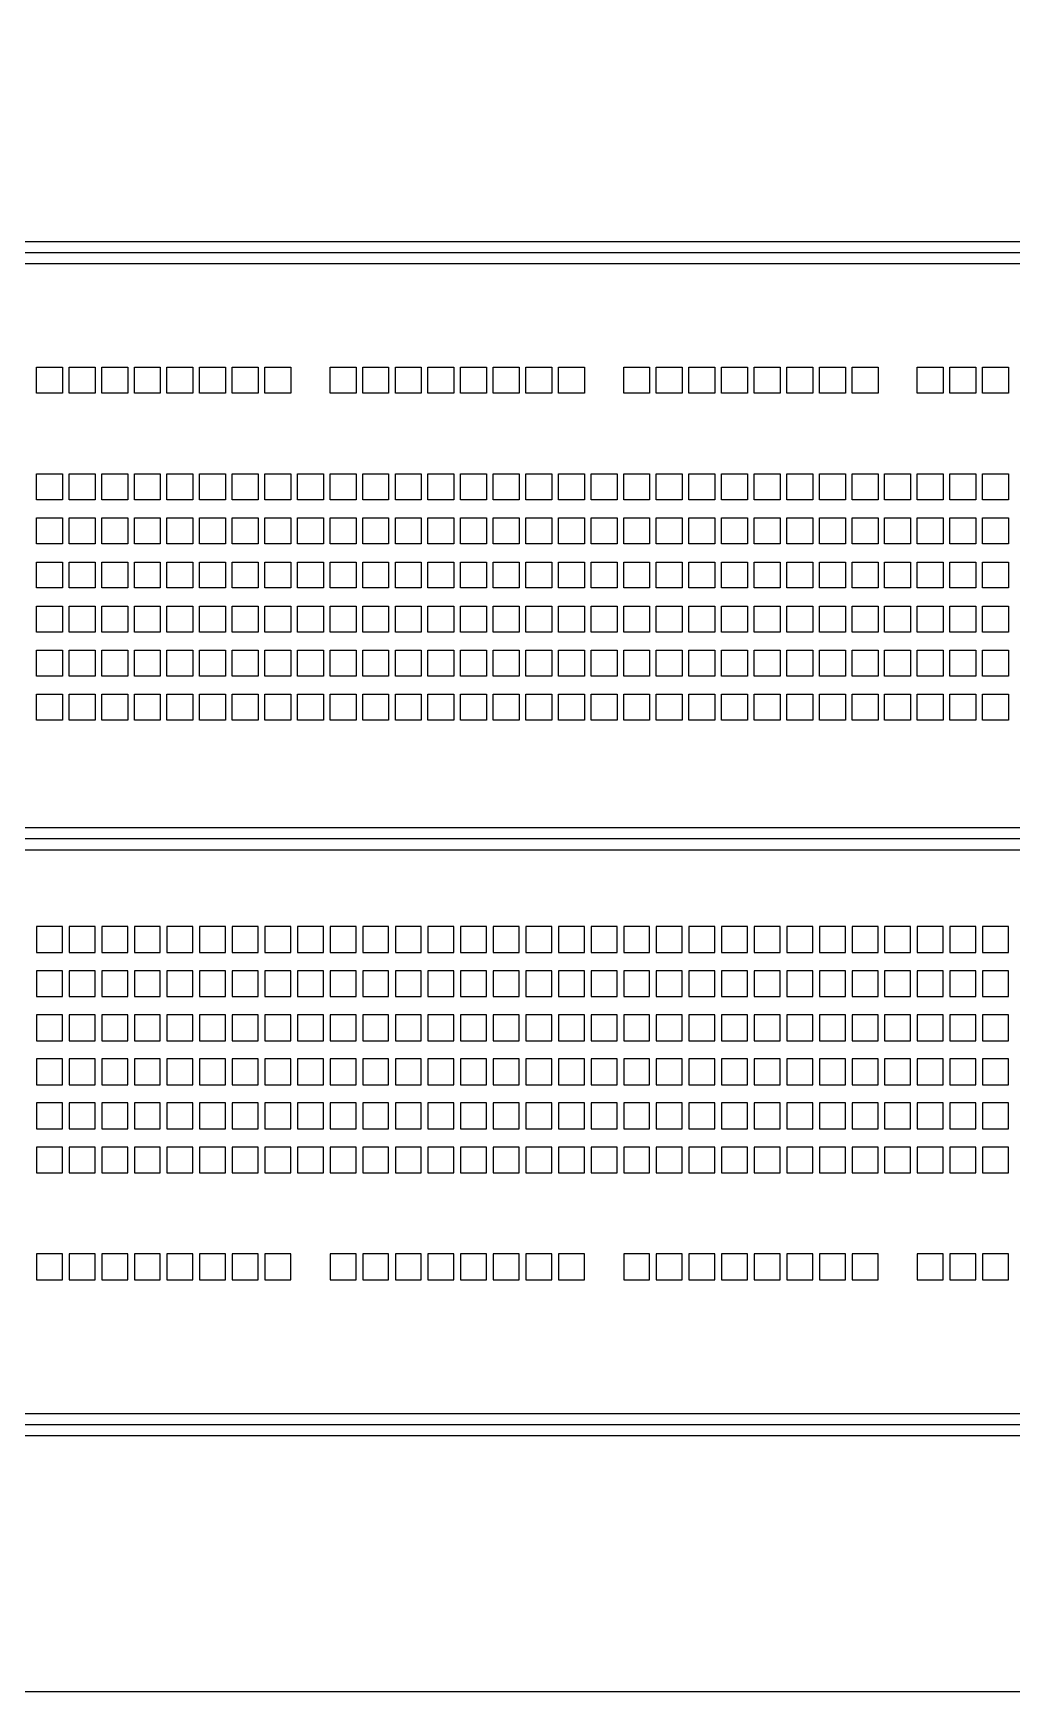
# Model space of a CAD drawing. Header units: millimetres. Extents: x 1729 to 7209, y 940 to 3564.
# Drawn here: x 2345.9 to 2390.2, y 2448.5 to 2523.4 of the extents above; entities that cross this region are included whole.
import ezdxf

# ---------------------------------------------------------------- set-up
doc = ezdxf.new("R2010")
doc.units = ezdxf.units.MM

# ---------------------------------------------------------------- blocks, each defined once
blk = doc.blocks.new('protobord16.5x5.4')
for p, q in [((2061.194, 2579.39), (2224.197, 2579.39)), ((2060.694, 2578.89), (2224.697, 2578.89)), ((2061.194, 2578.39), (2224.197, 2578.39))]:
    blk.add_line(p, q)
for points in [[(2060.194, 2605.889), (2225.197, 2605.889), (2225.197, 2551.89), (2060.194, 2551.89)], [(2060.694, 2605.389), (2224.697, 2605.389), (2224.697, 2552.39), (2060.694, 2552.39)], [(2138.145, 2600.206), (2139.318, 2600.206), (2139.318, 2599.033), (2138.145, 2599.033)], [(2139.62, 2600.206), (2140.793, 2600.206), (2140.793, 2599.033), (2139.62, 2599.033)], [(2141.094, 2600.206), (2142.267, 2600.206), (2142.267, 2599.033), (2141.094, 2599.033)], [(2142.569, 2600.206), (2143.741, 2600.206), (2143.741, 2599.033), (2142.569, 2599.033)], [(2144.043, 2600.206), (2145.216, 2600.206), (2145.216, 2599.033), (2144.043, 2599.033)], [(2145.518, 2600.206), (2146.69, 2600.206), (2146.69, 2599.033), (2145.518, 2599.033)], [(2146.992, 2600.206), (2148.165, 2600.206), (2148.165, 2599.033), (2146.992, 2599.033)], [(2148.466, 2600.206), (2149.639, 2600.206), (2149.639, 2599.033), (2148.466, 2599.033)], [(2151.415, 2600.206), (2152.588, 2600.206), (2152.588, 2599.033), (2151.415, 2599.033)], [(2152.89, 2600.206), (2154.062, 2600.206), (2154.062, 2599.033), (2152.89, 2599.033)], [(2154.364, 2600.206), (2155.537, 2600.206), (2155.537, 2599.033), (2154.364, 2599.033)], [(2155.839, 2600.206), (2157.011, 2600.206), (2157.011, 2599.033), (2155.839, 2599.033)], [(2157.313, 2600.206), (2158.486, 2600.206), (2158.486, 2599.033), (2157.313, 2599.033)], [(2158.787, 2600.206), (2159.96, 2600.206), (2159.96, 2599.033), (2158.787, 2599.033)], [(2160.262, 2600.206), (2161.434, 2600.206), (2161.434, 2599.033), (2160.262, 2599.033)], [(2161.736, 2600.206), (2162.909, 2600.206), (2162.909, 2599.033), (2161.736, 2599.033)], [(2164.685, 2600.206), (2165.858, 2600.206), (2165.858, 2599.033), (2164.685, 2599.033)], [(2166.16, 2600.206), (2167.332, 2600.206), (2167.332, 2599.033), (2166.16, 2599.033)], [(2167.634, 2600.206), (2168.807, 2600.206), (2168.807, 2599.033), (2167.634, 2599.033)], [(2169.108, 2600.206), (2170.281, 2600.206), (2170.281, 2599.033), (2169.108, 2599.033)], [(2170.583, 2600.206), (2171.755, 2600.206), (2171.755, 2599.033), (2170.583, 2599.033)], [(2172.057, 2600.206), (2173.23, 2600.206), (2173.23, 2599.033), (2172.057, 2599.033)], [(2173.532, 2600.206), (2174.704, 2600.206), (2174.704, 2599.033), (2173.532, 2599.033)], [(2175.006, 2600.206), (2176.179, 2600.206), (2176.179, 2599.033), (2175.006, 2599.033)], [(2177.955, 2600.206), (2179.128, 2600.206), (2179.128, 2599.033), (2177.955, 2599.033)], [(2179.429, 2600.206), (2180.602, 2600.206), (2180.602, 2599.033), (2179.429, 2599.033)], [(2180.904, 2600.206), (2182.076, 2600.206), (2182.076, 2599.033), (2180.904, 2599.033)], [(2138.145, 2595.378), (2139.318, 2595.378), (2139.318, 2594.205), (2138.145, 2594.205)], [(2139.62, 2595.378), (2140.793, 2595.378), (2140.793, 2594.205), (2139.62, 2594.205)], [(2141.094, 2595.378), (2142.267, 2595.378), (2142.267, 2594.205), (2141.094, 2594.205)], [(2142.569, 2595.378), (2143.741, 2595.378), (2143.741, 2594.205), (2142.569, 2594.205)], [(2144.043, 2595.378), (2145.216, 2595.378), (2145.216, 2594.205), (2144.043, 2594.205)], [(2145.518, 2595.378), (2146.69, 2595.378), (2146.69, 2594.205), (2145.518, 2594.205)], [(2146.992, 2595.378), (2148.165, 2595.378), (2148.165, 2594.205), (2146.992, 2594.205)], [(2148.466, 2595.378), (2149.639, 2595.378), (2149.639, 2594.205), (2148.466, 2594.205)], [(2149.941, 2595.378), (2151.113, 2595.378), (2151.113, 2594.205), (2149.941, 2594.205)], [(2151.415, 2595.378), (2152.588, 2595.378), (2152.588, 2594.205), (2151.415, 2594.205)], [(2152.89, 2595.378), (2154.062, 2595.378), (2154.062, 2594.205), (2152.89, 2594.205)], [(2154.364, 2595.378), (2155.537, 2595.378), (2155.537, 2594.205), (2154.364, 2594.205)], [(2155.839, 2595.378), (2157.011, 2595.378), (2157.011, 2594.205), (2155.839, 2594.205)], [(2157.313, 2595.378), (2158.486, 2595.378), (2158.486, 2594.205), (2157.313, 2594.205)], [(2158.787, 2595.378), (2159.96, 2595.378), (2159.96, 2594.205), (2158.787, 2594.205)], [(2160.262, 2595.378), (2161.434, 2595.378), (2161.434, 2594.205), (2160.262, 2594.205)], [(2161.736, 2595.378), (2162.909, 2595.378), (2162.909, 2594.205), (2161.736, 2594.205)], [(2163.211, 2595.378), (2164.383, 2595.378), (2164.383, 2594.205), (2163.211, 2594.205)], [(2164.685, 2595.378), (2165.858, 2595.378), (2165.858, 2594.205), (2164.685, 2594.205)], [(2166.16, 2595.378), (2167.332, 2595.378), (2167.332, 2594.205), (2166.16, 2594.205)], [(2167.634, 2595.378), (2168.807, 2595.378), (2168.807, 2594.205), (2167.634, 2594.205)], [(2169.108, 2595.378), (2170.281, 2595.378), (2170.281, 2594.205), (2169.108, 2594.205)], [(2170.583, 2595.378), (2171.755, 2595.378), (2171.755, 2594.205), (2170.583, 2594.205)], [(2172.057, 2595.378), (2173.23, 2595.378), (2173.23, 2594.205), (2172.057, 2594.205)], [(2173.532, 2595.378), (2174.704, 2595.378), (2174.704, 2594.205), (2173.532, 2594.205)], [(2175.006, 2595.378), (2176.179, 2595.378), (2176.179, 2594.205), (2175.006, 2594.205)], [(2176.48, 2595.378), (2177.653, 2595.378), (2177.653, 2594.205), (2176.48, 2594.205)], [(2177.955, 2595.378), (2179.128, 2595.378), (2179.128, 2594.205), (2177.955, 2594.205)], [(2179.429, 2595.378), (2180.602, 2595.378), (2180.602, 2594.205), (2179.429, 2594.205)], [(2180.904, 2595.378), (2182.076, 2595.378), (2182.076, 2594.205), (2180.904, 2594.205)], [(2138.145, 2593.385), (2139.318, 2593.385), (2139.318, 2592.213), (2138.145, 2592.213)], [(2139.62, 2593.385), (2140.793, 2593.385), (2140.793, 2592.213), (2139.62, 2592.213)], [(2141.094, 2593.385), (2142.267, 2593.385), (2142.267, 2592.213), (2141.094, 2592.213)], [(2142.569, 2593.385), (2143.741, 2593.385), (2143.741, 2592.213), (2142.569, 2592.213)], [(2144.043, 2593.385), (2145.216, 2593.385), (2145.216, 2592.213), (2144.043, 2592.213)], [(2145.518, 2593.385), (2146.69, 2593.385), (2146.69, 2592.213), (2145.518, 2592.213)], [(2146.992, 2593.385), (2148.165, 2593.385), (2148.165, 2592.213), (2146.992, 2592.213)], [(2148.466, 2593.385), (2149.639, 2593.385), (2149.639, 2592.213), (2148.466, 2592.213)], [(2149.941, 2593.385), (2151.113, 2593.385), (2151.113, 2592.213), (2149.941, 2592.213)], [(2151.415, 2593.385), (2152.588, 2593.385), (2152.588, 2592.213), (2151.415, 2592.213)], [(2152.89, 2593.385), (2154.062, 2593.385), (2154.062, 2592.213), (2152.89, 2592.213)], [(2154.364, 2593.385), (2155.537, 2593.385), (2155.537, 2592.213), (2154.364, 2592.213)], [(2155.839, 2593.385), (2157.011, 2593.385), (2157.011, 2592.213), (2155.839, 2592.213)], [(2157.313, 2593.385), (2158.486, 2593.385), (2158.486, 2592.213), (2157.313, 2592.213)], [(2158.787, 2593.385), (2159.96, 2593.385), (2159.96, 2592.213), (2158.787, 2592.213)], [(2160.262, 2593.385), (2161.434, 2593.385), (2161.434, 2592.213), (2160.262, 2592.213)], [(2161.736, 2593.385), (2162.909, 2593.385), (2162.909, 2592.213), (2161.736, 2592.213)], [(2163.211, 2593.385), (2164.383, 2593.385), (2164.383, 2592.213), (2163.211, 2592.213)], [(2164.685, 2593.385), (2165.858, 2593.385), (2165.858, 2592.213), (2164.685, 2592.213)], [(2166.16, 2593.385), (2167.332, 2593.385), (2167.332, 2592.213), (2166.16, 2592.213)], [(2167.634, 2593.385), (2168.807, 2593.385), (2168.807, 2592.213), (2167.634, 2592.213)], [(2169.108, 2593.385), (2170.281, 2593.385), (2170.281, 2592.213), (2169.108, 2592.213)], [(2170.583, 2593.385), (2171.755, 2593.385), (2171.755, 2592.213), (2170.583, 2592.213)], [(2172.057, 2593.385), (2173.23, 2593.385), (2173.23, 2592.213), (2172.057, 2592.213)], [(2173.532, 2593.385), (2174.704, 2593.385), (2174.704, 2592.213), (2173.532, 2592.213)], [(2175.006, 2593.385), (2176.179, 2593.385), (2176.179, 2592.213), (2175.006, 2592.213)], [(2176.48, 2593.385), (2177.653, 2593.385), (2177.653, 2592.213), (2176.48, 2592.213)], [(2177.955, 2593.385), (2179.128, 2593.385), (2179.128, 2592.213), (2177.955, 2592.213)], [(2179.429, 2593.385), (2180.602, 2593.385), (2180.602, 2592.213), (2179.429, 2592.213)], [(2180.904, 2593.385), (2182.076, 2593.385), (2182.076, 2592.213), (2180.904, 2592.213)], [(2138.145, 2591.393), (2139.318, 2591.393), (2139.318, 2590.22), (2138.145, 2590.22)], [(2139.62, 2591.393), (2140.793, 2591.393), (2140.793, 2590.22), (2139.62, 2590.22)], [(2141.094, 2591.393), (2142.267, 2591.393), (2142.267, 2590.22), (2141.094, 2590.22)], [(2142.569, 2591.393), (2143.741, 2591.393), (2143.741, 2590.22), (2142.569, 2590.22)], [(2144.043, 2591.393), (2145.216, 2591.393), (2145.216, 2590.22), (2144.043, 2590.22)], [(2145.518, 2591.393), (2146.69, 2591.393), (2146.69, 2590.22), (2145.518, 2590.22)], [(2146.992, 2591.393), (2148.165, 2591.393), (2148.165, 2590.22), (2146.992, 2590.22)], [(2148.466, 2591.393), (2149.639, 2591.393), (2149.639, 2590.22), (2148.466, 2590.22)], [(2149.941, 2591.393), (2151.113, 2591.393), (2151.113, 2590.22), (2149.941, 2590.22)], [(2151.415, 2591.393), (2152.588, 2591.393), (2152.588, 2590.22), (2151.415, 2590.22)], [(2152.89, 2591.393), (2154.062, 2591.393), (2154.062, 2590.22), (2152.89, 2590.22)], [(2154.364, 2591.393), (2155.537, 2591.393), (2155.537, 2590.22), (2154.364, 2590.22)], [(2155.839, 2591.393), (2157.011, 2591.393), (2157.011, 2590.22), (2155.839, 2590.22)], [(2157.313, 2591.393), (2158.486, 2591.393), (2158.486, 2590.22), (2157.313, 2590.22)], [(2158.787, 2591.393), (2159.96, 2591.393), (2159.96, 2590.22), (2158.787, 2590.22)], [(2160.262, 2591.393), (2161.434, 2591.393), (2161.434, 2590.22), (2160.262, 2590.22)], [(2161.736, 2591.393), (2162.909, 2591.393), (2162.909, 2590.22), (2161.736, 2590.22)], [(2163.211, 2591.393), (2164.383, 2591.393), (2164.383, 2590.22), (2163.211, 2590.22)], [(2164.685, 2591.393), (2165.858, 2591.393), (2165.858, 2590.22), (2164.685, 2590.22)], [(2166.16, 2591.393), (2167.332, 2591.393), (2167.332, 2590.22), (2166.16, 2590.22)], [(2167.634, 2591.393), (2168.807, 2591.393), (2168.807, 2590.22), (2167.634, 2590.22)], [(2169.108, 2591.393), (2170.281, 2591.393), (2170.281, 2590.22), (2169.108, 2590.22)], [(2170.583, 2591.393), (2171.755, 2591.393), (2171.755, 2590.22), (2170.583, 2590.22)], [(2172.057, 2591.393), (2173.23, 2591.393), (2173.23, 2590.22), (2172.057, 2590.22)], [(2173.532, 2591.393), (2174.704, 2591.393), (2174.704, 2590.22), (2173.532, 2590.22)], [(2175.006, 2591.393), (2176.179, 2591.393), (2176.179, 2590.22), (2175.006, 2590.22)], [(2176.48, 2591.393), (2177.653, 2591.393), (2177.653, 2590.22), (2176.48, 2590.22)], [(2177.955, 2591.393), (2179.128, 2591.393), (2179.128, 2590.22), (2177.955, 2590.22)], [(2179.429, 2591.393), (2180.602, 2591.393), (2180.602, 2590.22), (2179.429, 2590.22)], [(2180.904, 2591.393), (2182.076, 2591.393), (2182.076, 2590.22), (2180.904, 2590.22)], [(2138.145, 2589.4), (2139.318, 2589.4), (2139.318, 2588.228), (2138.145, 2588.228)], [(2139.62, 2589.4), (2140.793, 2589.4), (2140.793, 2588.228), (2139.62, 2588.228)], [(2141.094, 2589.4), (2142.267, 2589.4), (2142.267, 2588.228), (2141.094, 2588.228)], [(2142.569, 2589.4), (2143.741, 2589.4), (2143.741, 2588.228), (2142.569, 2588.228)], [(2144.043, 2589.4), (2145.216, 2589.4), (2145.216, 2588.228), (2144.043, 2588.228)], [(2145.518, 2589.4), (2146.69, 2589.4), (2146.69, 2588.228), (2145.518, 2588.228)], [(2146.992, 2589.4), (2148.165, 2589.4), (2148.165, 2588.228), (2146.992, 2588.228)], [(2148.466, 2589.4), (2149.639, 2589.4), (2149.639, 2588.228), (2148.466, 2588.228)], [(2149.941, 2589.4), (2151.113, 2589.4), (2151.113, 2588.228), (2149.941, 2588.228)], [(2151.415, 2589.4), (2152.588, 2589.4), (2152.588, 2588.228), (2151.415, 2588.228)], [(2152.89, 2589.4), (2154.062, 2589.4), (2154.062, 2588.228), (2152.89, 2588.228)], [(2154.364, 2589.4), (2155.537, 2589.4), (2155.537, 2588.228), (2154.364, 2588.228)], [(2155.839, 2589.4), (2157.011, 2589.4), (2157.011, 2588.228), (2155.839, 2588.228)], [(2157.313, 2589.4), (2158.486, 2589.4), (2158.486, 2588.228), (2157.313, 2588.228)], [(2158.787, 2589.4), (2159.96, 2589.4), (2159.96, 2588.228), (2158.787, 2588.228)], [(2160.262, 2589.4), (2161.434, 2589.4), (2161.434, 2588.228), (2160.262, 2588.228)], [(2161.736, 2589.4), (2162.909, 2589.4), (2162.909, 2588.228), (2161.736, 2588.228)], [(2163.211, 2589.4), (2164.383, 2589.4), (2164.383, 2588.228), (2163.211, 2588.228)], [(2164.685, 2589.4), (2165.858, 2589.4), (2165.858, 2588.228), (2164.685, 2588.228)], [(2166.16, 2589.4), (2167.332, 2589.4), (2167.332, 2588.228), (2166.16, 2588.228)], [(2167.634, 2589.4), (2168.807, 2589.4), (2168.807, 2588.228), (2167.634, 2588.228)], [(2169.108, 2589.4), (2170.281, 2589.4), (2170.281, 2588.228), (2169.108, 2588.228)], [(2170.583, 2589.4), (2171.755, 2589.4), (2171.755, 2588.228), (2170.583, 2588.228)], [(2172.057, 2589.4), (2173.23, 2589.4), (2173.23, 2588.228), (2172.057, 2588.228)], [(2173.532, 2589.4), (2174.704, 2589.4), (2174.704, 2588.228), (2173.532, 2588.228)], [(2175.006, 2589.4), (2176.179, 2589.4), (2176.179, 2588.228), (2175.006, 2588.228)], [(2176.48, 2589.4), (2177.653, 2589.4), (2177.653, 2588.228), (2176.48, 2588.228)], [(2177.955, 2589.4), (2179.128, 2589.4), (2179.128, 2588.228), (2177.955, 2588.228)], [(2179.429, 2589.4), (2180.602, 2589.4), (2180.602, 2588.228), (2179.429, 2588.228)], [(2180.904, 2589.4), (2182.076, 2589.4), (2182.076, 2588.228), (2180.904, 2588.228)], [(2138.145, 2587.408), (2139.318, 2587.408), (2139.318, 2586.235), (2138.145, 2586.235)], [(2139.62, 2587.408), (2140.793, 2587.408), (2140.793, 2586.235), (2139.62, 2586.235)], [(2141.094, 2587.408), (2142.267, 2587.408), (2142.267, 2586.235), (2141.094, 2586.235)], [(2142.569, 2587.408), (2143.741, 2587.408), (2143.741, 2586.235), (2142.569, 2586.235)], [(2144.043, 2587.408), (2145.216, 2587.408), (2145.216, 2586.235), (2144.043, 2586.235)], [(2145.518, 2587.408), (2146.69, 2587.408), (2146.69, 2586.235), (2145.518, 2586.235)], [(2146.992, 2587.408), (2148.165, 2587.408), (2148.165, 2586.235), (2146.992, 2586.235)], [(2148.466, 2587.408), (2149.639, 2587.408), (2149.639, 2586.235), (2148.466, 2586.235)], [(2149.941, 2587.408), (2151.113, 2587.408), (2151.113, 2586.235), (2149.941, 2586.235)], [(2151.415, 2587.408), (2152.588, 2587.408), (2152.588, 2586.235), (2151.415, 2586.235)], [(2152.89, 2587.408), (2154.062, 2587.408), (2154.062, 2586.235), (2152.89, 2586.235)], [(2154.364, 2587.408), (2155.537, 2587.408), (2155.537, 2586.235), (2154.364, 2586.235)], [(2155.839, 2587.408), (2157.011, 2587.408), (2157.011, 2586.235), (2155.839, 2586.235)], [(2157.313, 2587.408), (2158.486, 2587.408), (2158.486, 2586.235), (2157.313, 2586.235)], [(2158.787, 2587.408), (2159.96, 2587.408), (2159.96, 2586.235), (2158.787, 2586.235)], [(2160.262, 2587.408), (2161.434, 2587.408), (2161.434, 2586.235), (2160.262, 2586.235)], [(2161.736, 2587.408), (2162.909, 2587.408), (2162.909, 2586.235), (2161.736, 2586.235)], [(2163.211, 2587.408), (2164.383, 2587.408), (2164.383, 2586.235), (2163.211, 2586.235)], [(2164.685, 2587.408), (2165.858, 2587.408), (2165.858, 2586.235), (2164.685, 2586.235)], [(2166.16, 2587.408), (2167.332, 2587.408), (2167.332, 2586.235), (2166.16, 2586.235)], [(2167.634, 2587.408), (2168.807, 2587.408), (2168.807, 2586.235), (2167.634, 2586.235)], [(2169.108, 2587.408), (2170.281, 2587.408), (2170.281, 2586.235), (2169.108, 2586.235)], [(2170.583, 2587.408), (2171.755, 2587.408), (2171.755, 2586.235), (2170.583, 2586.235)], [(2172.057, 2587.408), (2173.23, 2587.408), (2173.23, 2586.235), (2172.057, 2586.235)], [(2173.532, 2587.408), (2174.704, 2587.408), (2174.704, 2586.235), (2173.532, 2586.235)], [(2175.006, 2587.408), (2176.179, 2587.408), (2176.179, 2586.235), (2175.006, 2586.235)], [(2176.48, 2587.408), (2177.653, 2587.408), (2177.653, 2586.235), (2176.48, 2586.235)], [(2177.955, 2587.408), (2179.128, 2587.408), (2179.128, 2586.235), (2177.955, 2586.235)], [(2179.429, 2587.408), (2180.602, 2587.408), (2180.602, 2586.235), (2179.429, 2586.235)], [(2180.904, 2587.408), (2182.076, 2587.408), (2182.076, 2586.235), (2180.904, 2586.235)], [(2138.145, 2585.415), (2139.318, 2585.415), (2139.318, 2584.243), (2138.145, 2584.243)], [(2139.62, 2585.415), (2140.793, 2585.415), (2140.793, 2584.243), (2139.62, 2584.243)], [(2141.094, 2585.415), (2142.267, 2585.415), (2142.267, 2584.243), (2141.094, 2584.243)], [(2142.569, 2585.415), (2143.741, 2585.415), (2143.741, 2584.243), (2142.569, 2584.243)], [(2144.043, 2585.415), (2145.216, 2585.415), (2145.216, 2584.243), (2144.043, 2584.243)], [(2145.518, 2585.415), (2146.69, 2585.415), (2146.69, 2584.243), (2145.518, 2584.243)], [(2146.992, 2585.415), (2148.165, 2585.415), (2148.165, 2584.243), (2146.992, 2584.243)], [(2148.466, 2585.415), (2149.639, 2585.415), (2149.639, 2584.243), (2148.466, 2584.243)], [(2149.941, 2585.415), (2151.113, 2585.415), (2151.113, 2584.243), (2149.941, 2584.243)], [(2151.415, 2585.415), (2152.588, 2585.415), (2152.588, 2584.243), (2151.415, 2584.243)], [(2152.89, 2585.415), (2154.062, 2585.415), (2154.062, 2584.243), (2152.89, 2584.243)], [(2154.364, 2585.415), (2155.537, 2585.415), (2155.537, 2584.243), (2154.364, 2584.243)], [(2155.839, 2585.415), (2157.011, 2585.415), (2157.011, 2584.243), (2155.839, 2584.243)], [(2157.313, 2585.415), (2158.486, 2585.415), (2158.486, 2584.243), (2157.313, 2584.243)], [(2158.787, 2585.415), (2159.96, 2585.415), (2159.96, 2584.243), (2158.787, 2584.243)], [(2160.262, 2585.415), (2161.434, 2585.415), (2161.434, 2584.243), (2160.262, 2584.243)], [(2161.736, 2585.415), (2162.909, 2585.415), (2162.909, 2584.243), (2161.736, 2584.243)], [(2163.211, 2585.415), (2164.383, 2585.415), (2164.383, 2584.243), (2163.211, 2584.243)], [(2164.685, 2585.415), (2165.858, 2585.415), (2165.858, 2584.243), (2164.685, 2584.243)], [(2166.16, 2585.415), (2167.332, 2585.415), (2167.332, 2584.243), (2166.16, 2584.243)], [(2167.634, 2585.415), (2168.807, 2585.415), (2168.807, 2584.243), (2167.634, 2584.243)], [(2169.108, 2585.415), (2170.281, 2585.415), (2170.281, 2584.243), (2169.108, 2584.243)], [(2170.583, 2585.415), (2171.755, 2585.415), (2171.755, 2584.243), (2170.583, 2584.243)], [(2172.057, 2585.415), (2173.23, 2585.415), (2173.23, 2584.243), (2172.057, 2584.243)], [(2173.532, 2585.415), (2174.704, 2585.415), (2174.704, 2584.243), (2173.532, 2584.243)], [(2175.006, 2585.415), (2176.179, 2585.415), (2176.179, 2584.243), (2175.006, 2584.243)], [(2176.48, 2585.415), (2177.653, 2585.415), (2177.653, 2584.243), (2176.48, 2584.243)], [(2177.955, 2585.415), (2179.128, 2585.415), (2179.128, 2584.243), (2177.955, 2584.243)], [(2179.429, 2585.415), (2180.602, 2585.415), (2180.602, 2584.243), (2179.429, 2584.243)], [(2180.904, 2585.415), (2182.076, 2585.415), (2182.076, 2584.243), (2180.904, 2584.243)], [(2138.145, 2573.74), (2139.318, 2573.74), (2139.318, 2574.913), (2138.145, 2574.913)], [(2139.62, 2573.74), (2140.793, 2573.74), (2140.793, 2574.913), (2139.62, 2574.913)], [(2141.094, 2573.74), (2142.267, 2573.74), (2142.267, 2574.913), (2141.094, 2574.913)], [(2142.569, 2573.74), (2143.741, 2573.74), (2143.741, 2574.913), (2142.569, 2574.913)], [(2144.043, 2573.74), (2145.216, 2573.74), (2145.216, 2574.913), (2144.043, 2574.913)], [(2145.518, 2573.74), (2146.69, 2573.74), (2146.69, 2574.913), (2145.518, 2574.913)], [(2146.992, 2573.74), (2148.165, 2573.74), (2148.165, 2574.913), (2146.992, 2574.913)], [(2148.466, 2573.74), (2149.639, 2573.74), (2149.639, 2574.913), (2148.466, 2574.913)], [(2149.941, 2573.74), (2151.113, 2573.74), (2151.113, 2574.913), (2149.941, 2574.913)], [(2151.415, 2573.74), (2152.588, 2573.74), (2152.588, 2574.913), (2151.415, 2574.913)], [(2152.89, 2573.74), (2154.062, 2573.74), (2154.062, 2574.913), (2152.89, 2574.913)], [(2154.364, 2573.74), (2155.537, 2573.74), (2155.537, 2574.913), (2154.364, 2574.913)], [(2155.839, 2573.74), (2157.011, 2573.74), (2157.011, 2574.913), (2155.839, 2574.913)], [(2157.313, 2573.74), (2158.486, 2573.74), (2158.486, 2574.913), (2157.313, 2574.913)], [(2158.787, 2573.74), (2159.96, 2573.74), (2159.96, 2574.913), (2158.787, 2574.913)], [(2160.262, 2573.74), (2161.434, 2573.74), (2161.434, 2574.913), (2160.262, 2574.913)], [(2161.736, 2573.74), (2162.909, 2573.74), (2162.909, 2574.913), (2161.736, 2574.913)], [(2163.211, 2573.74), (2164.383, 2573.74), (2164.383, 2574.913), (2163.211, 2574.913)], [(2164.685, 2573.74), (2165.858, 2573.74), (2165.858, 2574.913), (2164.685, 2574.913)], [(2166.16, 2573.74), (2167.332, 2573.74), (2167.332, 2574.913), (2166.16, 2574.913)], [(2167.634, 2573.74), (2168.807, 2573.74), (2168.807, 2574.913), (2167.634, 2574.913)], [(2169.108, 2573.74), (2170.281, 2573.74), (2170.281, 2574.913), (2169.108, 2574.913)], [(2170.583, 2573.74), (2171.755, 2573.74), (2171.755, 2574.913), (2170.583, 2574.913)], [(2172.057, 2573.74), (2173.23, 2573.74), (2173.23, 2574.913), (2172.057, 2574.913)], [(2173.532, 2573.74), (2174.704, 2573.74), (2174.704, 2574.913), (2173.532, 2574.913)], [(2175.006, 2573.74), (2176.179, 2573.74), (2176.179, 2574.913), (2175.006, 2574.913)], [(2176.48, 2573.74), (2177.653, 2573.74), (2177.653, 2574.913), (2176.48, 2574.913)], [(2177.955, 2573.74), (2179.128, 2573.74), (2179.128, 2574.913), (2177.955, 2574.913)], [(2179.429, 2573.74), (2180.602, 2573.74), (2180.602, 2574.913), (2179.429, 2574.913)], [(2180.904, 2573.74), (2182.076, 2573.74), (2182.076, 2574.913), (2180.904, 2574.913)], [(2138.145, 2571.748), (2139.318, 2571.748), (2139.318, 2572.92), (2138.145, 2572.92)], [(2139.62, 2571.748), (2140.793, 2571.748), (2140.793, 2572.92), (2139.62, 2572.92)], [(2141.094, 2571.748), (2142.267, 2571.748), (2142.267, 2572.92), (2141.094, 2572.92)], [(2142.569, 2571.748), (2143.741, 2571.748), (2143.741, 2572.92), (2142.569, 2572.92)], [(2144.043, 2571.748), (2145.216, 2571.748), (2145.216, 2572.92), (2144.043, 2572.92)], [(2145.518, 2571.748), (2146.69, 2571.748), (2146.69, 2572.92), (2145.518, 2572.92)], [(2146.992, 2571.748), (2148.165, 2571.748), (2148.165, 2572.92), (2146.992, 2572.92)], [(2148.466, 2571.748), (2149.639, 2571.748), (2149.639, 2572.92), (2148.466, 2572.92)], [(2149.941, 2571.748), (2151.113, 2571.748), (2151.113, 2572.92), (2149.941, 2572.92)], [(2151.415, 2571.748), (2152.588, 2571.748), (2152.588, 2572.92), (2151.415, 2572.92)], [(2152.89, 2571.748), (2154.062, 2571.748), (2154.062, 2572.92), (2152.89, 2572.92)], [(2154.364, 2571.748), (2155.537, 2571.748), (2155.537, 2572.92), (2154.364, 2572.92)], [(2155.839, 2571.748), (2157.011, 2571.748), (2157.011, 2572.92), (2155.839, 2572.92)], [(2157.313, 2571.748), (2158.486, 2571.748), (2158.486, 2572.92), (2157.313, 2572.92)], [(2158.787, 2571.748), (2159.96, 2571.748), (2159.96, 2572.92), (2158.787, 2572.92)], [(2160.262, 2571.748), (2161.434, 2571.748), (2161.434, 2572.92), (2160.262, 2572.92)], [(2161.736, 2571.748), (2162.909, 2571.748), (2162.909, 2572.92), (2161.736, 2572.92)], [(2163.211, 2571.748), (2164.383, 2571.748), (2164.383, 2572.92), (2163.211, 2572.92)], [(2164.685, 2571.748), (2165.858, 2571.748), (2165.858, 2572.92), (2164.685, 2572.92)], [(2166.16, 2571.748), (2167.332, 2571.748), (2167.332, 2572.92), (2166.16, 2572.92)], [(2167.634, 2571.748), (2168.807, 2571.748), (2168.807, 2572.92), (2167.634, 2572.92)], [(2169.108, 2571.748), (2170.281, 2571.748), (2170.281, 2572.92), (2169.108, 2572.92)], [(2170.583, 2571.748), (2171.755, 2571.748), (2171.755, 2572.92), (2170.583, 2572.92)], [(2172.057, 2571.748), (2173.23, 2571.748), (2173.23, 2572.92), (2172.057, 2572.92)], [(2173.532, 2571.748), (2174.704, 2571.748), (2174.704, 2572.92), (2173.532, 2572.92)], [(2175.006, 2571.748), (2176.179, 2571.748), (2176.179, 2572.92), (2175.006, 2572.92)], [(2176.48, 2571.748), (2177.653, 2571.748), (2177.653, 2572.92), (2176.48, 2572.92)], [(2177.955, 2571.748), (2179.128, 2571.748), (2179.128, 2572.92), (2177.955, 2572.92)], [(2179.429, 2571.748), (2180.602, 2571.748), (2180.602, 2572.92), (2179.429, 2572.92)], [(2180.904, 2571.748), (2182.076, 2571.748), (2182.076, 2572.92), (2180.904, 2572.92)], [(2138.145, 2569.755), (2139.318, 2569.755), (2139.318, 2570.928), (2138.145, 2570.928)], [(2139.62, 2569.755), (2140.793, 2569.755), (2140.793, 2570.928), (2139.62, 2570.928)], [(2141.094, 2569.755), (2142.267, 2569.755), (2142.267, 2570.928), (2141.094, 2570.928)], [(2142.569, 2569.755), (2143.741, 2569.755), (2143.741, 2570.928), (2142.569, 2570.928)], [(2144.043, 2569.755), (2145.216, 2569.755), (2145.216, 2570.928), (2144.043, 2570.928)], [(2145.518, 2569.755), (2146.69, 2569.755), (2146.69, 2570.928), (2145.518, 2570.928)], [(2146.992, 2569.755), (2148.165, 2569.755), (2148.165, 2570.928), (2146.992, 2570.928)], [(2148.466, 2569.755), (2149.639, 2569.755), (2149.639, 2570.928), (2148.466, 2570.928)], [(2149.941, 2569.755), (2151.113, 2569.755), (2151.113, 2570.928), (2149.941, 2570.928)], [(2151.415, 2569.755), (2152.588, 2569.755), (2152.588, 2570.928), (2151.415, 2570.928)], [(2152.89, 2569.755), (2154.062, 2569.755), (2154.062, 2570.928), (2152.89, 2570.928)], [(2154.364, 2569.755), (2155.537, 2569.755), (2155.537, 2570.928), (2154.364, 2570.928)], [(2155.839, 2569.755), (2157.011, 2569.755), (2157.011, 2570.928), (2155.839, 2570.928)], [(2157.313, 2569.755), (2158.486, 2569.755), (2158.486, 2570.928), (2157.313, 2570.928)], [(2158.787, 2569.755), (2159.96, 2569.755), (2159.96, 2570.928), (2158.787, 2570.928)], [(2160.262, 2569.755), (2161.434, 2569.755), (2161.434, 2570.928), (2160.262, 2570.928)], [(2161.736, 2569.755), (2162.909, 2569.755), (2162.909, 2570.928), (2161.736, 2570.928)], [(2163.211, 2569.755), (2164.383, 2569.755), (2164.383, 2570.928), (2163.211, 2570.928)], [(2164.685, 2569.755), (2165.858, 2569.755), (2165.858, 2570.928), (2164.685, 2570.928)], [(2166.16, 2569.755), (2167.332, 2569.755), (2167.332, 2570.928), (2166.16, 2570.928)], [(2167.634, 2569.755), (2168.807, 2569.755), (2168.807, 2570.928), (2167.634, 2570.928)], [(2169.108, 2569.755), (2170.281, 2569.755), (2170.281, 2570.928), (2169.108, 2570.928)], [(2170.583, 2569.755), (2171.755, 2569.755), (2171.755, 2570.928), (2170.583, 2570.928)], [(2172.057, 2569.755), (2173.23, 2569.755), (2173.23, 2570.928), (2172.057, 2570.928)], [(2173.532, 2569.755), (2174.704, 2569.755), (2174.704, 2570.928), (2173.532, 2570.928)], [(2175.006, 2569.755), (2176.179, 2569.755), (2176.179, 2570.928), (2175.006, 2570.928)], [(2176.48, 2569.755), (2177.653, 2569.755), (2177.653, 2570.928), (2176.48, 2570.928)], [(2177.955, 2569.755), (2179.128, 2569.755), (2179.128, 2570.928), (2177.955, 2570.928)], [(2179.429, 2569.755), (2180.602, 2569.755), (2180.602, 2570.928), (2179.429, 2570.928)], [(2180.904, 2569.755), (2182.076, 2569.755), (2182.076, 2570.928), (2180.904, 2570.928)], [(2138.145, 2567.763), (2139.318, 2567.763), (2139.318, 2568.935), (2138.145, 2568.935)], [(2139.62, 2567.763), (2140.793, 2567.763), (2140.793, 2568.935), (2139.62, 2568.935)], [(2141.094, 2567.763), (2142.267, 2567.763), (2142.267, 2568.935), (2141.094, 2568.935)], [(2142.569, 2567.763), (2143.741, 2567.763), (2143.741, 2568.935), (2142.569, 2568.935)], [(2144.043, 2567.763), (2145.216, 2567.763), (2145.216, 2568.935), (2144.043, 2568.935)], [(2145.518, 2567.763), (2146.69, 2567.763), (2146.69, 2568.935), (2145.518, 2568.935)], [(2146.992, 2567.763), (2148.165, 2567.763), (2148.165, 2568.935), (2146.992, 2568.935)], [(2148.466, 2567.763), (2149.639, 2567.763), (2149.639, 2568.935), (2148.466, 2568.935)], [(2149.941, 2567.763), (2151.113, 2567.763), (2151.113, 2568.935), (2149.941, 2568.935)], [(2151.415, 2567.763), (2152.588, 2567.763), (2152.588, 2568.935), (2151.415, 2568.935)], [(2152.89, 2567.763), (2154.062, 2567.763), (2154.062, 2568.935), (2152.89, 2568.935)], [(2154.364, 2567.763), (2155.537, 2567.763), (2155.537, 2568.935), (2154.364, 2568.935)], [(2155.839, 2567.763), (2157.011, 2567.763), (2157.011, 2568.935), (2155.839, 2568.935)], [(2157.313, 2567.763), (2158.486, 2567.763), (2158.486, 2568.935), (2157.313, 2568.935)], [(2158.787, 2567.763), (2159.96, 2567.763), (2159.96, 2568.935), (2158.787, 2568.935)], [(2160.262, 2567.763), (2161.434, 2567.763), (2161.434, 2568.935), (2160.262, 2568.935)], [(2161.736, 2567.763), (2162.909, 2567.763), (2162.909, 2568.935), (2161.736, 2568.935)], [(2163.211, 2567.763), (2164.383, 2567.763), (2164.383, 2568.935), (2163.211, 2568.935)], [(2164.685, 2567.763), (2165.858, 2567.763), (2165.858, 2568.935), (2164.685, 2568.935)], [(2166.16, 2567.763), (2167.332, 2567.763), (2167.332, 2568.935), (2166.16, 2568.935)], [(2167.634, 2567.763), (2168.807, 2567.763), (2168.807, 2568.935), (2167.634, 2568.935)], [(2169.108, 2567.763), (2170.281, 2567.763), (2170.281, 2568.935), (2169.108, 2568.935)], [(2170.583, 2567.763), (2171.755, 2567.763), (2171.755, 2568.935), (2170.583, 2568.935)], [(2172.057, 2567.763), (2173.23, 2567.763), (2173.23, 2568.935), (2172.057, 2568.935)], [(2173.532, 2567.763), (2174.704, 2567.763), (2174.704, 2568.935), (2173.532, 2568.935)], [(2175.006, 2567.763), (2176.179, 2567.763), (2176.179, 2568.935), (2175.006, 2568.935)], [(2176.48, 2567.763), (2177.653, 2567.763), (2177.653, 2568.935), (2176.48, 2568.935)], [(2177.955, 2567.763), (2179.128, 2567.763), (2179.128, 2568.935), (2177.955, 2568.935)], [(2179.429, 2567.763), (2180.602, 2567.763), (2180.602, 2568.935), (2179.429, 2568.935)], [(2180.904, 2567.763), (2182.076, 2567.763), (2182.076, 2568.935), (2180.904, 2568.935)], [(2138.145, 2565.77), (2139.318, 2565.77), (2139.318, 2566.943), (2138.145, 2566.943)], [(2139.62, 2565.77), (2140.793, 2565.77), (2140.793, 2566.943), (2139.62, 2566.943)], [(2141.094, 2565.77), (2142.267, 2565.77), (2142.267, 2566.943), (2141.094, 2566.943)], [(2142.569, 2565.77), (2143.741, 2565.77), (2143.741, 2566.943), (2142.569, 2566.943)], [(2144.043, 2565.77), (2145.216, 2565.77), (2145.216, 2566.943), (2144.043, 2566.943)], [(2145.518, 2565.77), (2146.69, 2565.77), (2146.69, 2566.943), (2145.518, 2566.943)], [(2146.992, 2565.77), (2148.165, 2565.77), (2148.165, 2566.943), (2146.992, 2566.943)], [(2148.466, 2565.77), (2149.639, 2565.77), (2149.639, 2566.943), (2148.466, 2566.943)], [(2149.941, 2565.77), (2151.113, 2565.77), (2151.113, 2566.943), (2149.941, 2566.943)], [(2151.415, 2565.77), (2152.588, 2565.77), (2152.588, 2566.943), (2151.415, 2566.943)], [(2152.89, 2565.77), (2154.062, 2565.77), (2154.062, 2566.943), (2152.89, 2566.943)], [(2154.364, 2565.77), (2155.537, 2565.77), (2155.537, 2566.943), (2154.364, 2566.943)], [(2155.839, 2565.77), (2157.011, 2565.77), (2157.011, 2566.943), (2155.839, 2566.943)], [(2157.313, 2565.77), (2158.486, 2565.77), (2158.486, 2566.943), (2157.313, 2566.943)], [(2158.787, 2565.77), (2159.96, 2565.77), (2159.96, 2566.943), (2158.787, 2566.943)], [(2160.262, 2565.77), (2161.434, 2565.77), (2161.434, 2566.943), (2160.262, 2566.943)], [(2161.736, 2565.77), (2162.909, 2565.77), (2162.909, 2566.943), (2161.736, 2566.943)], [(2163.211, 2565.77), (2164.383, 2565.77), (2164.383, 2566.943), (2163.211, 2566.943)], [(2164.685, 2565.77), (2165.858, 2565.77), (2165.858, 2566.943), (2164.685, 2566.943)], [(2166.16, 2565.77), (2167.332, 2565.77), (2167.332, 2566.943), (2166.16, 2566.943)], [(2167.634, 2565.77), (2168.807, 2565.77), (2168.807, 2566.943), (2167.634, 2566.943)], [(2169.108, 2565.77), (2170.281, 2565.77), (2170.281, 2566.943), (2169.108, 2566.943)], [(2170.583, 2565.77), (2171.755, 2565.77), (2171.755, 2566.943), (2170.583, 2566.943)], [(2172.057, 2565.77), (2173.23, 2565.77), (2173.23, 2566.943), (2172.057, 2566.943)], [(2173.532, 2565.77), (2174.704, 2565.77), (2174.704, 2566.943), (2173.532, 2566.943)], [(2175.006, 2565.77), (2176.179, 2565.77), (2176.179, 2566.943), (2175.006, 2566.943)], [(2176.48, 2565.77), (2177.653, 2565.77), (2177.653, 2566.943), (2176.48, 2566.943)], [(2177.955, 2565.77), (2179.128, 2565.77), (2179.128, 2566.943), (2177.955, 2566.943)], [(2179.429, 2565.77), (2180.602, 2565.77), (2180.602, 2566.943), (2179.429, 2566.943)], [(2180.904, 2565.77), (2182.076, 2565.77), (2182.076, 2566.943), (2180.904, 2566.943)], [(2138.145, 2563.778), (2139.318, 2563.778), (2139.318, 2564.95), (2138.145, 2564.95)], [(2139.62, 2563.778), (2140.793, 2563.778), (2140.793, 2564.95), (2139.62, 2564.95)], [(2141.094, 2563.778), (2142.267, 2563.778), (2142.267, 2564.95), (2141.094, 2564.95)], [(2142.569, 2563.778), (2143.741, 2563.778), (2143.741, 2564.95), (2142.569, 2564.95)], [(2144.043, 2563.778), (2145.216, 2563.778), (2145.216, 2564.95), (2144.043, 2564.95)], [(2145.518, 2563.778), (2146.69, 2563.778), (2146.69, 2564.95), (2145.518, 2564.95)], [(2146.992, 2563.778), (2148.165, 2563.778), (2148.165, 2564.95), (2146.992, 2564.95)], [(2148.466, 2563.778), (2149.639, 2563.778), (2149.639, 2564.95), (2148.466, 2564.95)], [(2149.941, 2563.778), (2151.113, 2563.778), (2151.113, 2564.95), (2149.941, 2564.95)], [(2151.415, 2563.778), (2152.588, 2563.778), (2152.588, 2564.95), (2151.415, 2564.95)], [(2152.89, 2563.778), (2154.062, 2563.778), (2154.062, 2564.95), (2152.89, 2564.95)], [(2154.364, 2563.778), (2155.537, 2563.778), (2155.537, 2564.95), (2154.364, 2564.95)], [(2155.839, 2563.778), (2157.011, 2563.778), (2157.011, 2564.95), (2155.839, 2564.95)], [(2157.313, 2563.778), (2158.486, 2563.778), (2158.486, 2564.95), (2157.313, 2564.95)], [(2158.787, 2563.778), (2159.96, 2563.778), (2159.96, 2564.95), (2158.787, 2564.95)], [(2160.262, 2563.778), (2161.434, 2563.778), (2161.434, 2564.95), (2160.262, 2564.95)], [(2161.736, 2563.778), (2162.909, 2563.778), (2162.909, 2564.95), (2161.736, 2564.95)], [(2163.211, 2563.778), (2164.383, 2563.778), (2164.383, 2564.95), (2163.211, 2564.95)], [(2164.685, 2563.778), (2165.858, 2563.778), (2165.858, 2564.95), (2164.685, 2564.95)], [(2166.16, 2563.778), (2167.332, 2563.778), (2167.332, 2564.95), (2166.16, 2564.95)], [(2167.634, 2563.778), (2168.807, 2563.778), (2168.807, 2564.95), (2167.634, 2564.95)], [(2169.108, 2563.778), (2170.281, 2563.778), (2170.281, 2564.95), (2169.108, 2564.95)], [(2170.583, 2563.778), (2171.755, 2563.778), (2171.755, 2564.95), (2170.583, 2564.95)], [(2172.057, 2563.778), (2173.23, 2563.778), (2173.23, 2564.95), (2172.057, 2564.95)], [(2173.532, 2563.778), (2174.704, 2563.778), (2174.704, 2564.95), (2173.532, 2564.95)], [(2175.006, 2563.778), (2176.179, 2563.778), (2176.179, 2564.95), (2175.006, 2564.95)], [(2176.48, 2563.778), (2177.653, 2563.778), (2177.653, 2564.95), (2176.48, 2564.95)], [(2177.955, 2563.778), (2179.128, 2563.778), (2179.128, 2564.95), (2177.955, 2564.95)], [(2179.429, 2563.778), (2180.602, 2563.778), (2180.602, 2564.95), (2179.429, 2564.95)], [(2180.904, 2563.778), (2182.076, 2563.778), (2182.076, 2564.95), (2180.904, 2564.95)], [(2138.145, 2558.95), (2139.318, 2558.95), (2139.318, 2560.123), (2138.145, 2560.123)], [(2139.62, 2558.95), (2140.793, 2558.95), (2140.793, 2560.123), (2139.62, 2560.123)], [(2141.094, 2558.95), (2142.267, 2558.95), (2142.267, 2560.123), (2141.094, 2560.123)], [(2142.569, 2558.95), (2143.741, 2558.95), (2143.741, 2560.123), (2142.569, 2560.123)], [(2144.043, 2558.95), (2145.216, 2558.95), (2145.216, 2560.123), (2144.043, 2560.123)], [(2145.518, 2558.95), (2146.69, 2558.95), (2146.69, 2560.123), (2145.518, 2560.123)], [(2146.992, 2558.95), (2148.165, 2558.95), (2148.165, 2560.123), (2146.992, 2560.123)], [(2148.466, 2558.95), (2149.639, 2558.95), (2149.639, 2560.123), (2148.466, 2560.123)], [(2151.415, 2558.95), (2152.588, 2558.95), (2152.588, 2560.123), (2151.415, 2560.123)], [(2152.89, 2558.95), (2154.062, 2558.95), (2154.062, 2560.123), (2152.89, 2560.123)], [(2154.364, 2558.95), (2155.537, 2558.95), (2155.537, 2560.123), (2154.364, 2560.123)], [(2155.839, 2558.95), (2157.011, 2558.95), (2157.011, 2560.123), (2155.839, 2560.123)], [(2157.313, 2558.95), (2158.486, 2558.95), (2158.486, 2560.123), (2157.313, 2560.123)], [(2158.787, 2558.95), (2159.96, 2558.95), (2159.96, 2560.123), (2158.787, 2560.123)], [(2160.262, 2558.95), (2161.434, 2558.95), (2161.434, 2560.123), (2160.262, 2560.123)], [(2161.736, 2558.95), (2162.909, 2558.95), (2162.909, 2560.123), (2161.736, 2560.123)], [(2164.685, 2558.95), (2165.858, 2558.95), (2165.858, 2560.123), (2164.685, 2560.123)], [(2166.16, 2558.95), (2167.332, 2558.95), (2167.332, 2560.123), (2166.16, 2560.123)], [(2167.634, 2558.95), (2168.807, 2558.95), (2168.807, 2560.123), (2167.634, 2560.123)], [(2169.108, 2558.95), (2170.281, 2558.95), (2170.281, 2560.123), (2169.108, 2560.123)], [(2170.583, 2558.95), (2171.755, 2558.95), (2171.755, 2560.123), (2170.583, 2560.123)], [(2172.057, 2558.95), (2173.23, 2558.95), (2173.23, 2560.123), (2172.057, 2560.123)], [(2173.532, 2558.95), (2174.704, 2558.95), (2174.704, 2560.123), (2173.532, 2560.123)], [(2175.006, 2558.95), (2176.179, 2558.95), (2176.179, 2560.123), (2175.006, 2560.123)], [(2177.955, 2558.95), (2179.128, 2558.95), (2179.128, 2560.123), (2177.955, 2560.123)], [(2179.429, 2558.95), (2180.602, 2558.95), (2180.602, 2560.123), (2179.429, 2560.123)], [(2180.904, 2558.95), (2182.076, 2558.95), (2182.076, 2560.123), (2180.904, 2560.123)]]:
    blk.add_lwpolyline(points, close=True)
for points in [[(2061.194, 2579.39), (2061.194, 2604.889), (2224.197, 2604.889), (2224.197, 2579.39)], [(2224.197, 2578.39), (2224.197, 2552.89), (2061.194, 2552.89), (2061.194, 2578.39)]]:
    blk.add_lwpolyline(points)

msp = doc.modelspace()

# ---------------------------------------------------------------- linework, layer by layer
msp.add_lwpolyline([(2194.761, 2621.959), (2461.832, 2621.959), (2461.832, 2448.465), (2194.761, 2448.465)], close=True)

# ---------------------------------------------------------------- block references
msp.add_blockref('protobord16.5x5.4', (207.936, -91.857))

doc.saveas('drawing.dxf')
